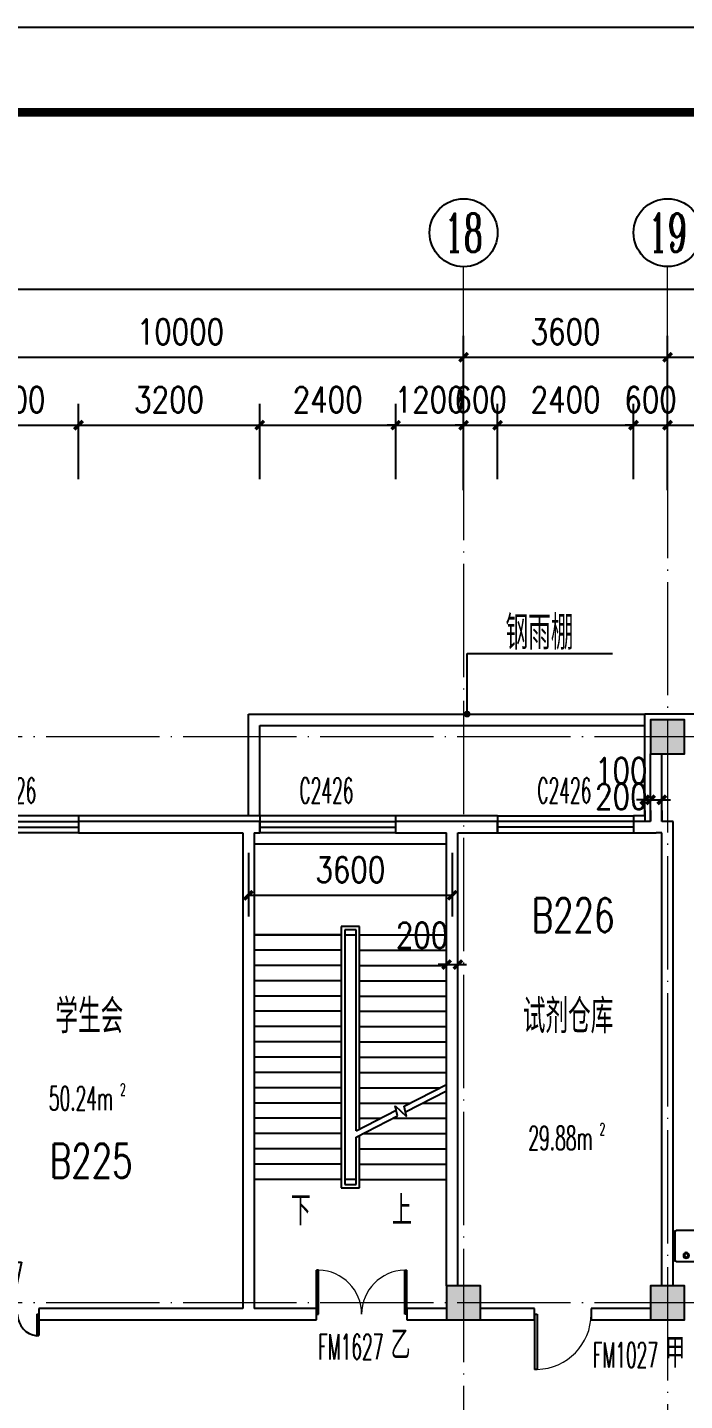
# Model space of a CAD drawing. Extents: x 1417642 to 3570900, y 124798 to 1191112.
# Drawn here: x 1567279 to 1578879, y 609646 to 633898 of the extents above; entities that cross this region are included whole.
import ezdxf
from ezdxf.enums import TextEntityAlignment as Align

# ---------------------------------------------------------------- set-up
doc = ezdxf.new("R2010")
doc.units = 0
doc.header["$LTSCALE"] = 1000
doc.header["$MEASUREMENT"] = 0
doc.linetypes.add('DOTE', pattern=[2.42, 2, -0.2, 0.02, -0.2])
doc.layers.get('0').update_dxf_attribs({"linetype": 'CONTINUOUS'})
doc.layers.get('Defpoints').update_dxf_attribs({"linetype": 'CONTINUOUS'})
for name, color, linetype in [('AXIS', 3, 'CONTINUOUS'), ('AXIS_TEXT', 7, 'CONTINUOUS'), ('COLUMN', 9, 'CONTINUOUS'), ('DIM_LEAD', 3, 'CONTINUOUS'), ('DIM_SYMB', 3, 'CONTINUOUS'), ('DOTE', 1, 'DOTE'), ('PUB_DIM', 3, 'CONTINUOUS'), ('PUB_HATCH', 8, 'CONTINUOUS'), ('PUB_TEXT', 40, 'CONTINUOUS'), ('PUB_TITLE', 4, 'CONTINUOUS'), ('SPACE', 7, 'CONTINUOUS'), ('STAIR', 2, 'CONTINUOUS'), ('SURFACE', 6, 'CONTINUOUS'), ('tiaozheng', 20, 'CONTINUOUS'), ('WALL', 4, 'CONTINUOUS'), ('WINDOW', 2, 'CONTINUOUS'), ('WINDOW_TEXT', 7, 'CONTINUOUS'), ('填充', 252, 'CONTINUOUS'), ('水点', 3, 'CONTINUOUS')]:
    doc.layers.add(name, color=color, linetype=linetype)
doc.styles.add('_TCH_AXIS', font='COMPLEX', dxfattribs={"bigfont": 'GBCBIG'})
doc.styles.add('_TCH_DIM', font='ROMANS', dxfattribs={"width": 0.7, "bigfont": 'Z'})
doc.styles.add('_TCH_SPACE', font='ROMANS', dxfattribs={"width": 0.7, "height": 5, "bigfont": 'Z'})
doc.styles.add('_TCH_WINDOW', font='ROMANS.shx', dxfattribs={"width": 0.7, "height": 400, "bigfont": 'Z.shx'})
doc.styles.add('DIM_FONT', font='SIMPLEX.shx', dxfattribs={"width": 0.8})
doc.styles.get("Standard").update_dxf_attribs({"font": 'GBENOR', "bigfont": 'GBCBIG'})
doc.styles.add('Z', font='ROMANS', dxfattribs={"width": 0.7, "bigfont": 'Z'})
doc.dimstyles.new('DIMN150', dxfattribs={"dimscale": 1.5, "dimtxt": 300, "dimasz": 100, "dimexe": 250, "dimexo": 300, "dimgap": 150, "dimtad": 1, "dimdec": 0, "dimzin": 0, "dimdsep": 46, "dimtxsty": 'DIM_FONT', "dimblk": 'ARCHTICK', "dimcen": 0.09, "dimdle": 1.5, "dimclrt": 7, "dimazin": 2, "dimtfac": 1, "dimtdec": 0, "dimtix": 1, "dimtmove": 2, "dimatfit": 3, "dimldrblk": 'ARCHTICK', "dimfxl": 1, "dimtolj": 1, "dimtzin": 0, "dimarcsym": 0})

# ---------------------------------------------------------------- blocks, each defined once
blk = doc.blocks.new('M_E3')
for p, q in [((-275, -410), (-275, -50)), ((-255, -30), (255, -30)), ((275, -50), (275, -410)), ((255, -430), (-255, -430))]:
    blk.add_line(p, q)
at = {"const_width": 1.5}
for points in [[(-275, 0, 0.414214), (-305, -30, 0.414214)], [(305, -30, 0.414214), (275, 0, 0.414214)], [(-305, -430, 0.414214), (-275, -460, 0.414214)], [(275, -460, 0.414214), (305, -430, 0.414214)]]:
    blk.add_lwpolyline(points, format="xyb", dxfattribs=at)
for points in [[(-275, 0), (275, 0)], [(-305, -430), (-305, -30)], [(305, -30), (305, -430)], [(275, -460), (-275, -460)]]:
    blk.add_lwpolyline(points, dxfattribs=at)
for radius in [50, 32.5]:
    blk.add_circle((165, -230), radius)
for centre, start, end in [((-255, -50), 90, 180), ((255, -50), 0, 90), ((-255, -410), 180, 270), ((255, -410), 270, 0)]:
    blk.add_arc(centre, 20, start, end)
at = {"width": 0.8, "flags": 9}
for tag in ['XSIZE', 'YSIZE']:
    blk.add_attdef(tag, (0, 0), '', height=0.5, dxfattribs=at)
blk = doc.blocks.new('_ArchTick')
at = {"color": 0, "linetype": 'ByBlock', "const_width": 0.4}
blk.add_lwpolyline([(-0.5, -0.5), (0.5, 0.5)], dxfattribs=at)
blk = doc.blocks.new('*D2489')
at = {"layer": 'Defpoints', "color": 0}
for p in [(1578279, 620520), (1578479, 620520), (1578479, 620257)]:
    blk.add_point(p, dxfattribs=at)
at = {"layer": 'PUB_DIM', "color": 0, "lineweight": -2}
for p, q in [((1578279, 620257), (1578129, 620257)), ((1578279, 620257), (1578479, 620257)), ((1578479, 620257), (1578629, 620257)), ((1578279, 620070), (1578279, 619882)), ((1578479, 620070), (1578479, 619882))]:
    blk.add_line(p, q, dxfattribs=at)
at = {"layer": 'PUB_DIM', "color": 0, "lineweight": -2, "xscale": 150, "yscale": 150, "zscale": 150}
blk.add_blockref('_ArchTick', (1578279, 620257), dxfattribs=at)
at = {"layer": 'PUB_DIM', "color": 0, "lineweight": -2, "xscale": 150, "yscale": 150, "zscale": 150, "rotation": 180}
blk.add_blockref('_ArchTick', (1578479, 620257), dxfattribs=at)
at = {"layer": 'PUB_DIM', "color": 7, "insert": (1577763, 620314), "char_height": 450, "attachment_point": 5, "style": 'DIM_FONT'}
blk.add_mtext('\\A1;200', dxfattribs=at)
blk = doc.blocks.new('*D2490')
at = {"layer": 'Defpoints', "color": 0}
for p in [(1578179, 620520), (1578279, 620520), (1578279, 620257)]:
    blk.add_point(p, dxfattribs=at)
at = {"layer": 'PUB_DIM', "color": 0, "lineweight": -2}
for p, q in [((1578179, 620257), (1578029, 620257)), ((1578179, 620257), (1578279, 620257)), ((1578279, 620257), (1578429, 620257)), ((1578179, 620070), (1578179, 619882)), ((1578279, 620070), (1578279, 619882))]:
    blk.add_line(p, q, dxfattribs=at)
at = {"layer": 'PUB_DIM', "color": 0, "lineweight": -2, "xscale": 150, "yscale": 150, "zscale": 150}
blk.add_blockref('_ArchTick', (1578179, 620257), dxfattribs=at)
at = {"layer": 'PUB_DIM', "color": 0, "lineweight": -2, "xscale": 150, "yscale": 150, "zscale": 150, "rotation": 180}
blk.add_blockref('_ArchTick', (1578279, 620257), dxfattribs=at)
at = {"layer": 'PUB_DIM', "color": 7, "insert": (1577761, 620774), "char_height": 450, "attachment_point": 5, "style": 'DIM_FONT'}
blk.add_mtext('\\A1;100', dxfattribs=at)
blk = doc.blocks.new('*D2499')
at = {"layer": 'Defpoints', "color": 0}
for p in [(1574879, 617347), (1574679, 616818), (1574879, 616818)]:
    blk.add_point(p, dxfattribs=at)
at = {"layer": 'PUB_DIM', "color": 0, "lineweight": -2}
for p, q in [((1574679, 617268), (1574679, 617722)), ((1574879, 617268), (1574879, 617722)), ((1574679, 617347), (1574529, 617347)), ((1574679, 617347), (1574879, 617347)), ((1574879, 617347), (1575029, 617347))]:
    blk.add_line(p, q, dxfattribs=at)
at = {"layer": 'PUB_DIM', "color": 0, "lineweight": -2, "xscale": 150, "yscale": 150, "zscale": 150}
blk.add_blockref('_ArchTick', (1574679, 617347), dxfattribs=at)
at = {"layer": 'PUB_DIM', "color": 0, "lineweight": -2, "xscale": 150, "yscale": 150, "zscale": 150, "rotation": 180}
blk.add_blockref('_ArchTick', (1574879, 617347), dxfattribs=at)
at = {"layer": 'PUB_DIM', "color": 7, "insert": (1574245, 617865), "char_height": 450, "attachment_point": 5, "style": 'DIM_FONT'}
blk.add_mtext('\\A1;200', dxfattribs=at)
blk = doc.blocks.new('*D2802')
at = {"layer": 'AXIS', "color": 0, "lineweight": -2}
for p, q in [((1443779, 626710), (1443779, 629649)), ((1588579, 626710), (1588579, 629649)), ((1443776, 629274), (1588581, 629274))]:
    blk.add_line(p, q, dxfattribs=at)
at = {"layer": 'Defpoints', "color": 0}
for p in [(1588579, 629274), (1443779, 626260), (1588579, 626260)]:
    blk.add_point(p, dxfattribs=at)
at = {"layer": 'AXIS', "color": 0, "lineweight": -2, "xscale": 150, "yscale": 150, "zscale": 150, "rotation": 180}
blk.add_blockref('_ArchTick', (1443779, 629274), dxfattribs=at)
at = {"layer": 'AXIS', "color": 0, "lineweight": -2, "xscale": 150, "yscale": 150, "zscale": 150}
blk.add_blockref('_ArchTick', (1588579, 629274), dxfattribs=at)
at = {"layer": 'AXIS', "color": 7, "insert": (1516179, 629724), "char_height": 450, "attachment_point": 5, "style": 'DIM_FONT'}
blk.add_mtext('\\A1;144800', dxfattribs=at)
blk = doc.blocks.new('*D2820')
at = {"layer": 'AXIS', "color": 0, "lineweight": -2}
for p, q in [((1564979, 625726), (1564979, 628449)), ((1574979, 625726), (1574979, 628449)), ((1564976, 628074), (1574981, 628074))]:
    blk.add_line(p, q, dxfattribs=at)
at = {"layer": 'Defpoints', "color": 0}
for p in [(1574979, 628074), (1564979, 625276), (1574979, 625276)]:
    blk.add_point(p, dxfattribs=at)
at = {"layer": 'AXIS', "color": 0, "lineweight": -2, "xscale": 150, "yscale": 150, "zscale": 150, "rotation": 180}
blk.add_blockref('_ArchTick', (1564979, 628074), dxfattribs=at)
at = {"layer": 'AXIS', "color": 0, "lineweight": -2, "xscale": 150, "yscale": 150, "zscale": 150}
blk.add_blockref('_ArchTick', (1574979, 628074), dxfattribs=at)
at = {"layer": 'AXIS', "color": 7, "insert": (1569979, 628524), "char_height": 450, "attachment_point": 5, "style": 'DIM_FONT'}
blk.add_mtext('\\A1;10000', dxfattribs=at)
blk = doc.blocks.new('*D2821')
at = {"layer": 'AXIS', "color": 0, "lineweight": -2}
for p, q in [((1574979, 625726), (1574979, 628449)), ((1578579, 625726), (1578579, 628449)), ((1574976, 628074), (1578581, 628074))]:
    blk.add_line(p, q, dxfattribs=at)
at = {"layer": 'Defpoints', "color": 0}
for p in [(1578579, 628074), (1574979, 625276), (1578579, 625276)]:
    blk.add_point(p, dxfattribs=at)
at = {"layer": 'AXIS', "color": 0, "lineweight": -2, "xscale": 150, "yscale": 150, "zscale": 150, "rotation": 180}
blk.add_blockref('_ArchTick', (1574979, 628074), dxfattribs=at)
at = {"layer": 'AXIS', "color": 0, "lineweight": -2, "xscale": 150, "yscale": 150, "zscale": 150}
blk.add_blockref('_ArchTick', (1578579, 628074), dxfattribs=at)
at = {"layer": 'AXIS', "color": 7, "insert": (1576779, 628524), "char_height": 450, "attachment_point": 5, "style": 'DIM_FONT'}
blk.add_mtext('\\A1;3600', dxfattribs=at)
blk = doc.blocks.new('*D2822')
at = {"layer": 'AXIS', "color": 0, "lineweight": -2}
for p, q in [((1578579, 625726), (1578579, 628449)), ((1588579, 625726), (1588579, 628449)), ((1578576, 628074), (1588581, 628074))]:
    blk.add_line(p, q, dxfattribs=at)
at = {"layer": 'Defpoints', "color": 0}
for p in [(1588579, 628074), (1578579, 625276), (1588579, 625276)]:
    blk.add_point(p, dxfattribs=at)
at = {"layer": 'AXIS', "color": 0, "lineweight": -2, "xscale": 150, "yscale": 150, "zscale": 150, "rotation": 180}
blk.add_blockref('_ArchTick', (1578579, 628074), dxfattribs=at)
at = {"layer": 'AXIS', "color": 0, "lineweight": -2, "xscale": 150, "yscale": 150, "zscale": 150}
blk.add_blockref('_ArchTick', (1588579, 628074), dxfattribs=at)
at = {"layer": 'AXIS', "color": 7, "insert": (1583579, 628524), "char_height": 450, "attachment_point": 5, "style": 'DIM_FONT'}
blk.add_mtext('\\A1;10000', dxfattribs=at)
blk = doc.blocks.new('*D2982')
at = {"layer": 'Defpoints', "color": 0}
for p in [(1568179, 626874), (1565779, 625473), (1568179, 625473)]:
    blk.add_point(p, dxfattribs=at)
at = {"layer": 'PUB_DIM', "color": 0, "lineweight": -2}
for p, q in [((1565779, 625923), (1565779, 627249)), ((1568179, 625923), (1568179, 627249)), ((1565776, 626874), (1568181, 626874))]:
    blk.add_line(p, q, dxfattribs=at)
at = {"layer": 'PUB_DIM', "color": 0, "lineweight": -2, "xscale": 150, "yscale": 150, "zscale": 150, "rotation": 180}
blk.add_blockref('_ArchTick', (1565779, 626874), dxfattribs=at)
at = {"layer": 'PUB_DIM', "color": 0, "lineweight": -2, "xscale": 150, "yscale": 150, "zscale": 150}
blk.add_blockref('_ArchTick', (1568179, 626874), dxfattribs=at)
at = {"layer": 'PUB_DIM', "color": 7, "insert": (1566979, 627324), "char_height": 450, "attachment_point": 5, "style": 'DIM_FONT'}
blk.add_mtext('\\A1;2400', dxfattribs=at)
blk = doc.blocks.new('*D2983')
at = {"layer": 'Defpoints', "color": 0}
for p in [(1571379, 626874), (1568179, 625473), (1571379, 625473)]:
    blk.add_point(p, dxfattribs=at)
at = {"layer": 'PUB_DIM', "color": 0, "lineweight": -2}
for p, q in [((1568179, 625923), (1568179, 627249)), ((1571379, 625923), (1571379, 627249)), ((1568176, 626874), (1571381, 626874))]:
    blk.add_line(p, q, dxfattribs=at)
at = {"layer": 'PUB_DIM', "color": 0, "lineweight": -2, "xscale": 150, "yscale": 150, "zscale": 150, "rotation": 180}
blk.add_blockref('_ArchTick', (1568179, 626874), dxfattribs=at)
at = {"layer": 'PUB_DIM', "color": 0, "lineweight": -2, "xscale": 150, "yscale": 150, "zscale": 150}
blk.add_blockref('_ArchTick', (1571379, 626874), dxfattribs=at)
at = {"layer": 'PUB_DIM', "color": 7, "insert": (1569779, 627324), "char_height": 450, "attachment_point": 5, "style": 'DIM_FONT'}
blk.add_mtext('\\A1;3200', dxfattribs=at)
blk = doc.blocks.new('*D2984')
at = {"layer": 'Defpoints', "color": 0}
for p in [(1573779, 626874), (1571379, 625473), (1573779, 625473)]:
    blk.add_point(p, dxfattribs=at)
at = {"layer": 'PUB_DIM', "color": 0, "lineweight": -2}
for p, q in [((1571379, 625923), (1571379, 627249)), ((1573779, 625923), (1573779, 627249)), ((1571376, 626874), (1573781, 626874))]:
    blk.add_line(p, q, dxfattribs=at)
at = {"layer": 'PUB_DIM', "color": 0, "lineweight": -2, "xscale": 150, "yscale": 150, "zscale": 150, "rotation": 180}
blk.add_blockref('_ArchTick', (1571379, 626874), dxfattribs=at)
at = {"layer": 'PUB_DIM', "color": 0, "lineweight": -2, "xscale": 150, "yscale": 150, "zscale": 150}
blk.add_blockref('_ArchTick', (1573779, 626874), dxfattribs=at)
at = {"layer": 'PUB_DIM', "color": 7, "insert": (1572579, 627324), "char_height": 450, "attachment_point": 5, "style": 'DIM_FONT'}
blk.add_mtext('\\A1;2400', dxfattribs=at)
blk = doc.blocks.new('*D2985')
at = {"layer": 'Defpoints', "color": 0}
for p in [(1574979, 626874), (1573779, 625473), (1574979, 625473)]:
    blk.add_point(p, dxfattribs=at)
at = {"layer": 'PUB_DIM', "color": 0, "lineweight": -2}
for p, q in [((1573779, 625923), (1573779, 627249)), ((1574979, 625923), (1574979, 627249)), ((1573779, 626874), (1573629, 626874)), ((1573779, 626874), (1574979, 626874)), ((1574979, 626874), (1575129, 626874))]:
    blk.add_line(p, q, dxfattribs=at)
at = {"layer": 'PUB_DIM', "color": 0, "lineweight": -2, "xscale": 150, "yscale": 150, "zscale": 150}
blk.add_blockref('_ArchTick', (1573779, 626874), dxfattribs=at)
at = {"layer": 'PUB_DIM', "color": 0, "lineweight": -2, "xscale": 150, "yscale": 150, "zscale": 150, "rotation": 180}
blk.add_blockref('_ArchTick', (1574979, 626874), dxfattribs=at)
at = {"layer": 'PUB_DIM', "color": 7, "insert": (1574379, 627324), "char_height": 450, "attachment_point": 5, "style": 'DIM_FONT'}
blk.add_mtext('\\A1;1200', dxfattribs=at)
blk = doc.blocks.new('*D2986')
at = {"layer": 'Defpoints', "color": 0}
for p in [(1575579, 626874), (1574979, 625473), (1575579, 625473)]:
    blk.add_point(p, dxfattribs=at)
at = {"layer": 'PUB_DIM', "color": 0, "lineweight": -2}
for p, q in [((1574979, 625923), (1574979, 627249)), ((1575579, 625923), (1575579, 627249)), ((1574979, 626874), (1574829, 626874)), ((1574979, 626874), (1575579, 626874)), ((1575579, 626874), (1575729, 626874))]:
    blk.add_line(p, q, dxfattribs=at)
at = {"layer": 'PUB_DIM', "color": 0, "lineweight": -2, "xscale": 150, "yscale": 150, "zscale": 150}
blk.add_blockref('_ArchTick', (1574979, 626874), dxfattribs=at)
at = {"layer": 'PUB_DIM', "color": 0, "lineweight": -2, "xscale": 150, "yscale": 150, "zscale": 150, "rotation": 180}
blk.add_blockref('_ArchTick', (1575579, 626874), dxfattribs=at)
at = {"layer": 'PUB_DIM', "color": 7, "insert": (1575279, 627324), "char_height": 450, "attachment_point": 5, "style": 'DIM_FONT'}
blk.add_mtext('\\A1;600', dxfattribs=at)
blk = doc.blocks.new('*D2987')
at = {"layer": 'Defpoints', "color": 0}
for p in [(1577979, 626874), (1575579, 625473), (1577979, 625473)]:
    blk.add_point(p, dxfattribs=at)
at = {"layer": 'PUB_DIM', "color": 0, "lineweight": -2}
for p, q in [((1575579, 625923), (1575579, 627249)), ((1577979, 625923), (1577979, 627249)), ((1575576, 626874), (1577981, 626874))]:
    blk.add_line(p, q, dxfattribs=at)
at = {"layer": 'PUB_DIM', "color": 0, "lineweight": -2, "xscale": 150, "yscale": 150, "zscale": 150, "rotation": 180}
blk.add_blockref('_ArchTick', (1575579, 626874), dxfattribs=at)
at = {"layer": 'PUB_DIM', "color": 0, "lineweight": -2, "xscale": 150, "yscale": 150, "zscale": 150}
blk.add_blockref('_ArchTick', (1577979, 626874), dxfattribs=at)
at = {"layer": 'PUB_DIM', "color": 7, "insert": (1576779, 627324), "char_height": 450, "attachment_point": 5, "style": 'DIM_FONT'}
blk.add_mtext('\\A1;2400', dxfattribs=at)
blk = doc.blocks.new('*D2988')
at = {"layer": 'Defpoints', "color": 0}
for p in [(1578579, 626874), (1577979, 625473), (1578579, 625473)]:
    blk.add_point(p, dxfattribs=at)
at = {"layer": 'PUB_DIM', "color": 0, "lineweight": -2}
for p, q in [((1577979, 625923), (1577979, 627249)), ((1578579, 625923), (1578579, 627249)), ((1577979, 626874), (1577829, 626874)), ((1577979, 626874), (1578579, 626874)), ((1578579, 626874), (1578729, 626874))]:
    blk.add_line(p, q, dxfattribs=at)
at = {"layer": 'PUB_DIM', "color": 0, "lineweight": -2, "xscale": 150, "yscale": 150, "zscale": 150}
blk.add_blockref('_ArchTick', (1577979, 626874), dxfattribs=at)
at = {"layer": 'PUB_DIM', "color": 0, "lineweight": -2, "xscale": 150, "yscale": 150, "zscale": 150, "rotation": 180}
blk.add_blockref('_ArchTick', (1578579, 626874), dxfattribs=at)
at = {"layer": 'PUB_DIM', "color": 7, "insert": (1578279, 627324), "char_height": 450, "attachment_point": 5, "style": 'DIM_FONT'}
blk.add_mtext('\\A1;600', dxfattribs=at)
blk = doc.blocks.new('*D2989')
at = {"layer": 'Defpoints', "color": 0}
for p in [(1581179, 626874), (1578579, 625473), (1581179, 625473)]:
    blk.add_point(p, dxfattribs=at)
at = {"layer": 'PUB_DIM', "color": 0, "lineweight": -2}
for p, q in [((1578579, 625923), (1578579, 627249)), ((1581179, 625923), (1581179, 627249)), ((1578576, 626874), (1581181, 626874))]:
    blk.add_line(p, q, dxfattribs=at)
at = {"layer": 'PUB_DIM', "color": 0, "lineweight": -2, "xscale": 150, "yscale": 150, "zscale": 150, "rotation": 180}
blk.add_blockref('_ArchTick', (1578579, 626874), dxfattribs=at)
at = {"layer": 'PUB_DIM', "color": 0, "lineweight": -2, "xscale": 150, "yscale": 150, "zscale": 150}
blk.add_blockref('_ArchTick', (1581179, 626874), dxfattribs=at)
at = {"layer": 'PUB_DIM', "color": 7, "insert": (1579879, 627324), "char_height": 450, "attachment_point": 5, "style": 'DIM_FONT'}
blk.add_mtext('\\A1;2600', dxfattribs=at)
blk = doc.blocks.new('*D3063')
at = {"layer": 'Defpoints', "color": 0}
for p in [(1571179, 619771), (1574779, 619771), (1574779, 618571)]:
    blk.add_point(p, dxfattribs=at)
at = {"layer": 'PUB_DIM', "color": 0, "lineweight": -2}
for p, q in [((1571179, 619321), (1571179, 618196)), ((1574779, 619321), (1574779, 618196)), ((1571176, 618571), (1574781, 618571))]:
    blk.add_line(p, q, dxfattribs=at)
at = {"layer": 'PUB_DIM', "color": 0, "lineweight": -2, "xscale": 150, "yscale": 150, "zscale": 150, "rotation": 180}
blk.add_blockref('_ArchTick', (1571179, 618571), dxfattribs=at)
at = {"layer": 'PUB_DIM', "color": 0, "lineweight": -2, "xscale": 150, "yscale": 150, "zscale": 150}
blk.add_blockref('_ArchTick', (1574779, 618571), dxfattribs=at)
at = {"layer": 'PUB_DIM', "color": 7, "insert": (1572979, 619021), "char_height": 450, "attachment_point": 5, "style": 'DIM_FONT'}
blk.add_mtext('\\A1;3600', dxfattribs=at)
blk = doc.blocks.new('_FZH')
blk.add_lwpolyline([(-0.5, -0.5), (0.5, -0.5), (0.5, 0.5), (-0.5, 0.5)], close=True)
at = {"layer": 'PUB_HATCH'}
blk.add_solid([(-0.5, -0.5), (0.5, -0.5), (-0.5, 0.5), (0.5, 0.5)], dxfattribs=at)
blk = doc.blocks.new('$DorLib2D$00000001')
for p, q in [((0.45, 0.975), (0.5, 0.975)), ((0.45, 0), (0.45, 0.975)), ((0.5, 0), (0.5, 0.975)), ((0.5, 0), (0.45, 0))]:
    blk.add_line(p, q)
at = {"lineweight": 13}
blk.add_arc((0.475, 0), 0.975, 91.4693, 180, dxfattribs=at)
blk = doc.blocks.new('$TCHSYS$WIN2D')
for p, q in [((-0.5, 0.5), (0.5, 0.5)), ((-0.5, 0.5), (-0.5, -0.5)), ((0.5, 0.5), (0.5, -0.5)), ((0.5, 0.167), (-0.5, 0.167)), ((0.5, -0.167), (-0.5, -0.167)), ((-0.5, -0.5), (0.5, -0.5))]:
    blk.add_line(p, q)
blk = doc.blocks.new('$DorLib2D$00000002')
for p, q in [((-0.5, 0), (-0.5, 0.4875)), ((-0.475, 0.4875), (-0.5, 0.4875)), ((-0.475, 0), (-0.475, 0.4875)), ((0.475, 0), (0.475, 0.4875)), ((0.475, 0.4875), (0.5, 0.4875)), ((0.5, 0), (0.5, 0.4875)), ((-0.5, 0), (-0.475, 0)), ((0.5, 0), (0.475, 0))]:
    blk.add_line(p, q)
at = {"lineweight": 13}
for centre, start, end in [((-0.4875, 0), 0, 88.53072), ((0.4875, 0), 91.46928, 180)]:
    blk.add_arc(centre, 0.4875, start, end, dxfattribs=at)
blk = doc.blocks.new('$DorLib2D$00000225')
at = {"color": 0}
for p, q in [((0.475, -0.001), (0.475, 0.752)), ((0.475, 0.752), (0.5, 0.752)), ((0.5, -0.001), (0.5, 0.752)), ((-0.5, 0), (-0.5, 0.252)), ((-0.475, 0.252), (-0.5, 0.252)), ((-0.475, 0), (-0.475, 0.252)), ((-0.475, 0), (-0.5, 0)), ((0.475, -0.001), (0.5, -0.001))]:
    blk.add_line(p, q, dxfattribs=at)
for centre, radius, start, end in [((0.505, -0.002), 0.755, 92.2493, 179.7238), ((-0.501, 0.003), 0.251, 359.7899, 84.0974)]:
    blk.add_arc(centre, radius, start, end, dxfattribs=at)

msp = doc.modelspace()

# ---------------------------------------------------------------- linework, layer by layer
at = {"layer": 'AXIS', "lineweight": 0}
for p, q in [((1574978.7, 626657.6, 0), (1574978.7, 629672.4, 0)), ((1578578.7, 627057.7, 0), (1578578.7, 629674.2, 0))]:
    msp.add_line(p, q, dxfattribs=at)
at = {"layer": 'AXIS'}
for centre in [(1574978.7, 630272.4), (1578578.7, 630274.2)]:
    msp.add_circle(centre, 600, dxfattribs=at)
at = {"layer": 'DIM_LEAD', "color": 2}
for p, q in [((1575040.7, 621770.9), (1575040.7, 622838.3, 0)), ((1575040.7, 622838.3, 0), (1577606, 622838.3, 0))]:
    msp.add_line(p, q, dxfattribs=at)
at = {"layer": 'DIM_LEAD', "color": 2, "const_width": 60, "elevation": 0}
msp.add_lwpolyline([(1575040.7, 621740.9, 1), (1575040.7, 621800.9, 1)], format="xyb", close=True, dxfattribs=at)
at = {"layer": 'DIM_SYMB'}
for points in [[(1572078.7, 613415.9, 0, 0, 0), (1572078.7, 618670.9, 0, 0, 0), (1573878.7, 618670.9, 0, 0, 0), (1573878.7, 615350.9, 120, 0, 0), (1573878.7, 614900.9, 0, 0, 0)], [(1573878.7, 613415.9, 0, 0, 0), (1573878.7, 614180.9, 120, 0, 0), (1573878.7, 614630.9, 0, 0, 0)]]:
    msp.add_lwpolyline(points, format="xyseb", dxfattribs=at)
at = {"layer": 'DOTE', "lineweight": 0, "elevation": 0}
for points in [[(1574978.7, 626844.4), (1574978.7, 515570.4)], [(1578578.7, 626522.2), (1578578.7, 515570.4)], [(1596227.1, 621370.9), (1432052.3, 621370.9)], [(1596227.1, 611370.9), (1432052.3, 611370.9)]]:
    msp.add_lwpolyline(points, dxfattribs=at)
at = {"layer": 'PUB_TITLE'}
msp.add_lwpolyline([(1417642.3, 507748.4), (1618342.3, 507748.4), (1618342.3, 633898.4), (1417642.3, 633898.4)], close=True, dxfattribs=at)
at = {"layer": 'PUB_TITLE', "const_width": 150}
msp.add_lwpolyline([(1421392.3, 509248.4), (1616842.3, 509248.4), (1616842.3, 632398.4), (1421392.3, 632398.4)], close=True, dxfattribs=at)
at = {"layer": 'STAIR'}
for p, q in [((1574678.7, 619470.9), (1571278.7, 619470.9)), ((1571278.7, 619470.9), (1571278.7, 617870.9)), ((1574678.7, 617870.9), (1574678.7, 619470.9)), ((1573138.7, 618020.9), (1572818.7, 618020.9)), ((1572818.7, 618020.9), (1572818.7, 613400.9)), ((1573078.7, 617960.9), (1572878.7, 617960.9)), ((1572878.7, 617960.9), (1572878.7, 613460.9)), ((1573078.7, 614412.9), (1573078.7, 617960.9)), ((1573138.7, 614443.6), (1573138.7, 618020.9)), ((1571278.7, 617870.9), (1571278.7, 613550.9)), ((1572818.7, 617870.9), (1571278.7, 617870.9)), ((1571278.7, 617870.9), (1572818.7, 617870.9)), ((1572878.7, 617870.9), (1572878.7, 613550.9)), ((1572878.7, 617870.9), (1573078.7, 617870.9)), ((1573078.7, 614412.9), (1573078.7, 617870.9)), ((1573138.7, 617870.9), (1574678.7, 617870.9)), ((1573138.7, 617870.9), (1574678.7, 617870.9)), ((1574678.7, 615231.2), (1574678.7, 617870.9)), ((1572818.7, 617600.9), (1571278.7, 617600.9)), ((1573138.7, 617600.9), (1574678.7, 617600.9)), ((1572818.7, 617330.9), (1571278.7, 617330.9)), ((1573138.7, 617330.9), (1574678.7, 617330.9)), ((1572818.7, 617060.9), (1571278.7, 617060.9)), ((1573138.7, 617060.9), (1574678.7, 617060.9)), ((1572818.7, 616790.9), (1571278.7, 616790.9)), ((1573138.7, 616790.9), (1574678.7, 616790.9)), ((1572818.7, 616520.9), (1571278.7, 616520.9)), ((1573138.7, 616520.9), (1574678.7, 616520.9)), ((1572818.7, 616250.9), (1571278.7, 616250.9)), ((1573138.7, 616250.9), (1574678.7, 616250.9)), ((1572818.7, 615980.9), (1571278.7, 615980.9)), ((1573138.7, 615980.9), (1574678.7, 615980.9)), ((1572818.7, 615710.9), (1571278.7, 615710.9)), ((1573138.7, 615710.9), (1574678.7, 615710.9)), ((1572818.7, 615440.9), (1571278.7, 615440.9)), ((1573138.7, 615440.9), (1574678.7, 615440.9)), ((1572818.7, 615170.9), (1571278.7, 615170.9)), ((1573138.7, 615170.9), (1574560.8, 615170.9)), ((1573930, 614848.3), (1574678.7, 615231.2)), ((1573951.7, 614747.1), (1574678.7, 615118.9)), ((1574678.7, 613550.9), (1574678.7, 615118.9)), ((1572818.7, 614900.9), (1571278.7, 614900.9)), ((1573138.7, 614900.9), (1574032.8, 614900.9)), ((1573809.5, 614674.4), (1573772.2, 614848.9)), ((1573772.2, 614848.9), (1573969.1, 614665.7)), ((1573969.1, 614665.7), (1573930, 614848.3)), ((1574252.4, 614900.9), (1574678.7, 614900.9)), ((1572818.7, 614630.9), (1571278.7, 614630.9)), ((1573078.7, 614412.9), (1573787.8, 614775.6)), ((1573078.7, 614300.6), (1573809.5, 614674.4)), ((1573138.7, 614630.9), (1573504.9, 614630.9)), ((1573724.5, 614630.9), (1574678.7, 614630.9)), ((1572818.7, 614360.9), (1571278.7, 614360.9)), ((1573138.7, 613400.9), (1573138.7, 614331.3)), ((1573196.6, 614360.9), (1574678.7, 614360.9)), ((1572818.7, 614090.9), (1571278.7, 614090.9)), ((1573078.7, 613550.9), (1573078.7, 614300.6)), ((1573078.7, 613460.9), (1573078.7, 614300.6)), ((1573138.7, 614090.9), (1574678.7, 614090.9)), ((1572818.7, 613820.9), (1571278.7, 613820.9)), ((1573138.7, 613820.9), (1574678.7, 613820.9)), ((1572818.7, 613550.9), (1571278.7, 613550.9)), ((1572818.7, 613400.9), (1573138.7, 613400.9)), ((1573078.7, 613550.9), (1572878.7, 613550.9)), ((1572878.7, 613460.9), (1573078.7, 613460.9)), ((1573138.7, 613550.9), (1574678.7, 613550.9))]:
    msp.add_line(p, q, dxfattribs=at)
at = {"layer": 'SURFACE'}
for p, q in [((1578178.7, 619970.9), (1578178.7, 621770.9)), ((1581178.7, 621770.9), (1578178.7, 621770.9)), ((1568178.7, 619970.9), (1568178.7, 619870.9)), ((1571178.7, 619970.9), (1568178.7, 619970.9)), ((1571378.7, 619970.9), (1571178.7, 619970.9)), ((1571378.7, 619970.9), (1571378.7, 619870.9)), ((1573778.7, 619970.9), (1573778.7, 619870.9)), ((1574778.7, 619970.9), (1573778.7, 619970.9)), ((1575578.7, 619970.9), (1574778.7, 619970.9)), ((1575578.7, 619970.9), (1575578.7, 619870.9)), ((1577978.7, 619970.9), (1577978.7, 619870.9)), ((1578178.7, 619970.9), (1577978.7, 619970.9))]:
    msp.add_line(p, q, dxfattribs=at)
at = {"layer": 'tiaozheng', "color": 2}
for p, q in [((1571178.7, 621770.9, 0), (1578178.7, 621770.9, 0)), ((1571178.7, 619970.9), (1571178.7, 621770.9, 0)), ((1571378.7, 621570.9, 0), (1578178.7, 621570.9, 0)), ((1571378.7, 619970.9), (1571378.7, 621570.9, 0))]:
    msp.add_line(p, q, dxfattribs=at)
at = {"layer": 'WALL'}
for p, q in [((1578278.7, 619870.9), (1578278.7, 621070.9)), ((1578478.7, 619870.9), (1578478.7, 621070.9)), ((1571178.7, 619870.9), (1568178.7, 619870.9)), ((1568178.7, 619870.9), (1568178.7, 619670.9)), ((1568178.7, 619670.9), (1571078.7, 619670.9)), ((1571078.7, 619670.9), (1571078.7, 611270.9)), ((1571378.7, 619870.9), (1571178.7, 619870.9)), ((1571278.7, 619670.9), (1571278.7, 611270.9)), ((1571278.7, 619670.9), (1571378.7, 619670.9)), ((1571378.7, 619670.9), (1571378.7, 619870.9)), ((1574778.7, 619870.9), (1573778.7, 619870.9)), ((1573778.7, 619870.9), (1573778.7, 619670.9)), ((1573778.7, 619670.9), (1574678.7, 619670.9)), ((1574678.7, 611670.9), (1574678.7, 619670.9)), ((1575578.7, 619870.9), (1574778.7, 619870.9)), ((1574878.7, 611670.9), (1574878.7, 619670.9)), ((1574878.7, 619670.9), (1575578.7, 619670.9)), ((1575578.7, 619670.9), (1575578.7, 619870.9)), ((1578278.7, 619870.9), (1577978.7, 619870.9)), ((1577978.7, 619870.9), (1577978.7, 619670.9)), ((1577978.7, 619670.9), (1578378.7, 619670.9)), ((1578478.7, 619670.9), (1578378.7, 619670.9)), ((1578678.7, 619870.9), (1578478.7, 619870.9)), ((1578478.7, 611670.9), (1578478.7, 619670.9)), ((1578678.7, 611670.9), (1578678.7, 619870.9)), ((1571078.7, 611270.9), (1567478.7, 611270.9)), ((1567478.7, 611270.9), (1567478.7, 611070.9)), ((1572378.7, 611270.9), (1571278.7, 611270.9)), ((1572378.7, 611070.9), (1572378.7, 611270.9)), ((1574678.7, 611270.9), (1573978.7, 611270.9)), ((1573978.7, 611270.9), (1573978.7, 611070.9)), ((1576228.7, 611270.9), (1575278.7, 611270.9)), ((1576228.7, 611070.9), (1576228.7, 611270.9)), ((1578278.7, 611270.9), (1577228.7, 611270.9)), ((1577228.7, 611270.9), (1577228.7, 611070.9)), ((1567478.7, 611070.9), (1571178.7, 611070.9)), ((1571178.7, 611070.9), (1572378.7, 611070.9)), ((1573978.7, 611070.9), (1574678.7, 611070.9)), ((1575278.7, 611070.9), (1576228.7, 611070.9)), ((1577228.7, 611070.9), (1578278.7, 611070.9))]:
    msp.add_line(p, q, dxfattribs=at)

# ---------------------------------------------------------------- block references
at = {"layer": 'COLUMN', "lineweight": 0, "xscale": 600, "yscale": 600, "zscale": 600}
for p in [(1578578.7, 621370.9, 0), (1574978.7, 611370.9, 0), (1578578.7, 611370.9, 0)]:
    msp.add_blockref('_FZH', p, dxfattribs=at)
at = {"layer": 'WINDOW', "color": 2}
ref = msp.add_blockref('$TCHSYS$WIN2D', (1566978.7, 619820.9), dxfattribs=dict(at, xscale=2400, yscale=-300, zscale=2400, rotation=180))
ref.add_attrib('A', 'C2426', (1566479.9, 620198.5), dxfattribs={"layer": 'WINDOW_TEXT', "color": 2, "height": 446.25, "style": '_TCH_WINDOW', "width": 0.494118})
ref = msp.add_blockref('$TCHSYS$WIN2D', (1572578.7, 619820.9), dxfattribs=dict(at, xscale=2400, yscale=-300, zscale=2400, rotation=180))
ref.add_attrib('A', 'C2426', (1572079.9, 620198.5), dxfattribs={"layer": 'WINDOW_TEXT', "color": 2, "height": 446.25, "style": '_TCH_WINDOW', "width": 0.494118})
ref = msp.add_blockref('$TCHSYS$WIN2D', (1576778.7, 619820.9), dxfattribs=dict(at, xscale=-2400, yscale=-300, zscale=-2400, rotation=180))
ref.add_attrib('A', 'C2426', (1576279.9, 620198.5), dxfattribs={"layer": 'WINDOW_TEXT', "color": 2, "height": 446.25, "style": '_TCH_WINDOW', "width": 0.494118})
at = {"layer": 'WINDOW', "lineweight": 0}
ref = msp.add_blockref('$DorLib2D$00000225', (1566728.7, 611170.9), dxfattribs=dict(at, xscale=1500, yscale=1500, zscale=1500, rotation=180))
ref.add_attrib('A', 'M1527', (1566219.4, 611644.4), dxfattribs={"layer": 'WINDOW_TEXT', "lineweight": 0, "height": 446.25, "style": '_TCH_WINDOW', "width": 0.494118})
at = {"layer": 'WINDOW', "lineweight": 0, "rotation": 180}
for name, p, xscale, yscale, zscale in [('$DorLib2D$00000002', (1573178.7, 611170.9), -1600, -1600, -1600), ('$DorLib2D$00000001', (1576728.7, 611170.9), 1000, 1000, 1000)]:
    msp.add_blockref(name, p, dxfattribs=dict(at, xscale=xscale, yscale=yscale, zscale=zscale))
at = {"layer": '水点', "xscale": -1, "rotation": 90}
msp.add_blockref('M_E3', (1578678.7, 612375.9, 0), dxfattribs=at)

# ---------------------------------------------------------------- texts
at = {"layer": 'AXIS_TEXT', "style": '_TCH_AXIS', "width": 0.724138}
for s, p, p2 in [('18', (1574639.3, 629933), (1575318.1, 629933)), ('19', (1578239.3, 629934.8), (1578918.1, 629934.8))]:
    msp.add_text(s, height=678.82, dxfattribs=at).set_placement(p, p2, align=Align.FIT)
at = {"layer": 'PUB_TEXT', "width": 0.7}
for s, height, style, p in [('钢雨棚', 600, 'Z', (1575720.2, 622910, 0)), ('下', 525, '_TCH_DIM', (1571929.6, 612740.7, 0)), ('上', 525, '_TCH_DIM', (1573715.2, 612740.7, 0))]:
    msp.add_text(s, height=height, dxfattribs=dict(at, style=style)).set_placement(p)
at = {"layer": 'PUB_TEXT', "color": 1, "lineweight": 60, "style": 'Z', "width": 0.7}
for s, p in [('B226', (1576183, 617917.8)), ('B225', (1567674.7, 613581.4))]:
    msp.add_text(s, height=600, dxfattribs=at).set_placement(p)
at = {"layer": 'SPACE', "style": '_TCH_SPACE', "width": 0.525}
for s, height, p in [('50.24m', 420, (1567656.1, 614774.5, 0)), ('2', 210, (1568916.1, 615037, 0)), ('2', 210, (1577381.5, 614336.2, 0)), ('29.88m', 420, (1576121.5, 614073.7, 0))]:
    msp.add_text(s, height=height, dxfattribs=at).set_placement(p)
at = {"layer": 'WINDOW_TEXT', "style": '_TCH_WINDOW'}
for s, height, width, p in [('FM1627', 446.25, 0.494118, (1572409.4, 610371.1)), ('乙', 525, 0.7, (1573690.4, 610371.1)), ('FM1027', 446.25, 0.494118, (1577257.9, 610227.9)), ('甲', 525, 0.7, (1578538.9, 610227.9))]:
    msp.add_text(s, height=height, dxfattribs=dict(at, width=width)).set_placement(p)
at = {"layer": '填充', "char_height": 600, "width": 5704.437, "attachment_point": 1, "style": '_TCH_WINDOW'}
for s, insert in [('{\\C2;  学生会}', (1567196.8, 616733.2)), ('{\\C2;  试剂仓库}', (1575448.9, 616733.2))]:
    msp.add_mtext(s, dxfattribs=dict(at, insert=insert))

# ---------------------------------------------------------------- dimensions: what is measured, and where the dimension line sits
at = {"layer": 'AXIS'}
for p1, p2, distance, picture, middle in [((1443778.7, 626260.2), (1588578.7, 626260.2), 3013.9, '*D2802', (1516178.7, 629724.2)), ((1564978.7, 625276.3), (1574978.7, 625276.3), 2797.8, '*D2820', (1569978.7, 628524.2)), ((1574978.7, 625276.3), (1578578.7, 625276.3), 2797.8, '*D2821', (1576778.7, 628524.2)), ((1578578.7, 625276.3), (1588578.7, 625276.3), 2797.8, '*D2822', (1583578.7, 628524.2))]:
    dim = msp.add_aligned_dim(p1=p1, p2=p2, distance=distance, dimstyle='DIMN150', dxfattribs=at)
    dim.commit()
    dim.dimension.update_dxf_attribs({"geometry": picture, "text_midpoint": middle})
at = {"layer": 'PUB_DIM'}
for p1, p2, distance, picture, middle in [((1565778.7, 625472.7), (1568178.7, 625472.7), 1401.5, '*D2982', (1566978.7, 627324.2)), ((1568178.7, 625472.7), (1571378.7, 625472.7), 1401.5, '*D2983', (1569778.7, 627324.2)), ((1571378.7, 625472.7), (1573778.7, 625472.7), 1401.5, '*D2984', (1572578.7, 627324.2)), ((1573778.7, 625472.7), (1574978.7, 625472.7), 1401.5, '*D2985', (1574378.7, 627324.2)), ((1574978.7, 625472.7), (1575578.7, 625472.7), 1401.5, '*D2986', (1575278.7, 627324.2)), ((1575578.7, 625472.7), (1577978.7, 625472.7), 1401.5, '*D2987', (1576778.7, 627324.2)), ((1577978.7, 625472.7), (1578578.7, 625472.7), 1401.5, '*D2988', (1578278.7, 627324.2)), ((1578578.7, 625472.7), (1581178.7, 625472.7), 1401.5, '*D2989', (1579878.7, 627324.2)), ((1571178.7, 619770.9), (1574778.7, 619770.9), -1200, '*D3063', (1572978.7, 619020.9))]:
    dim = msp.add_aligned_dim(p1=p1, p2=p2, distance=distance, dimstyle='DIMN150', dxfattribs=at)
    dim.commit()
    dim.dimension.update_dxf_attribs({"geometry": picture, "text_midpoint": middle})
for base, p1, p2, picture, middle in [((1578278.7, 620256.9), (1578178.7, 620520), (1578278.7, 620520), '*D2490', (1577760.9, 620774.4)), ((1578478.7, 620256.9), (1578278.7, 620520), (1578478.7, 620520), '*D2489', (1577763, 620314.1)), ((1574878.7, 617347.4), (1574678.7, 616817.6), (1574878.7, 616817.6), '*D2499', (1574245.2, 617864.9))]:
    dim = msp.add_linear_dim(base=base, p1=p1, p2=p2, angle=0, dimstyle='DIMN150', dxfattribs=at)
    dim.commit()
    dim.dimension.update_dxf_attribs({"geometry": picture, "text_midpoint": middle, "dimtype": 129})

doc.saveas('drawing.dxf')
